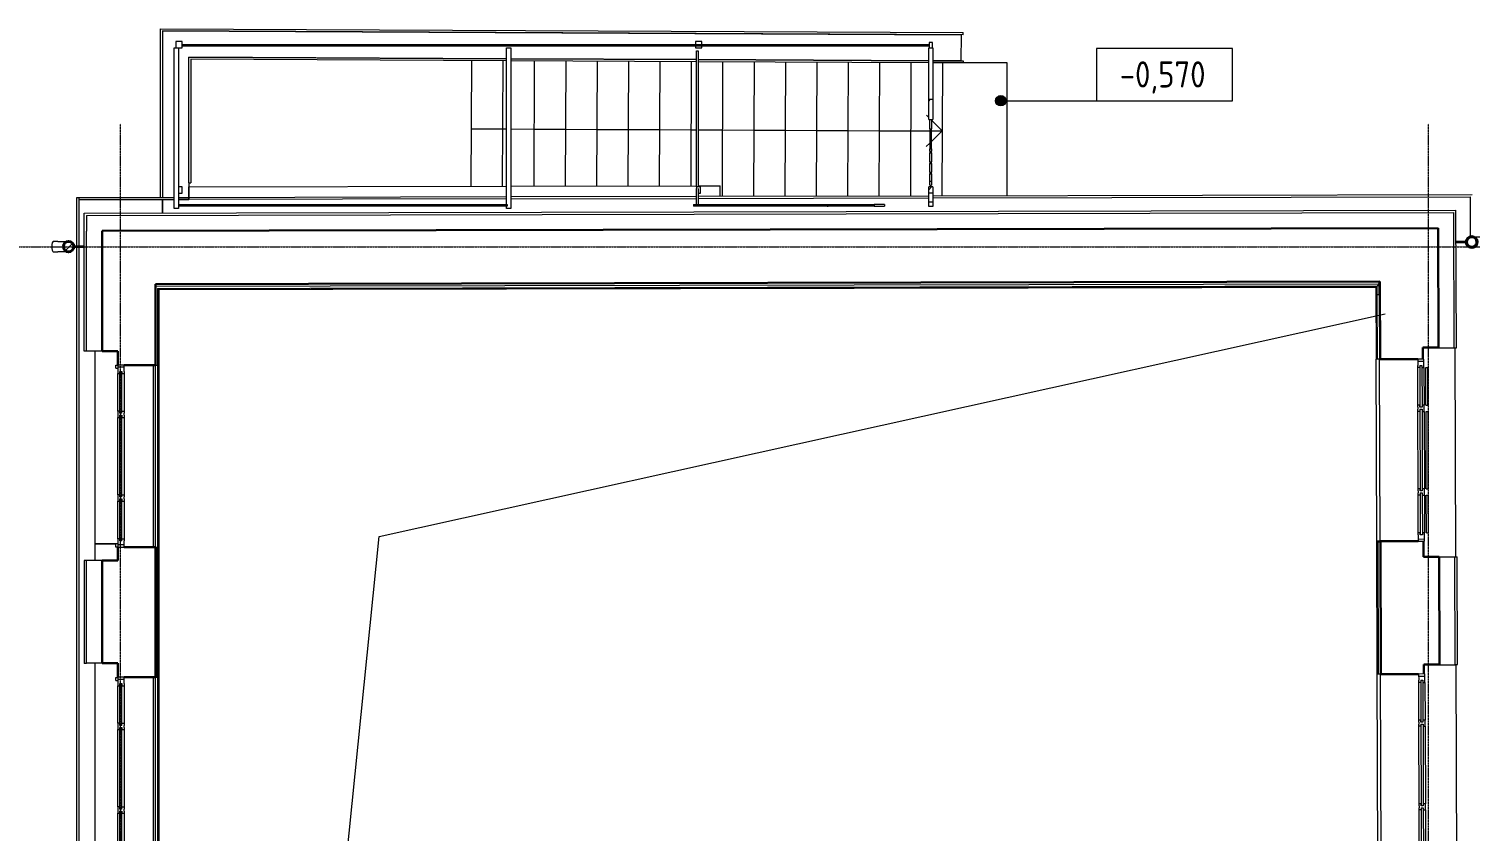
# Model space of a CAD drawing. Header units: millimetres. Extents: x -12447 to 83753, y -46415 to 46712.
# Drawn here: x 17172 to 30947, y 37459 to 45131 of the extents above; entities that cross this region are included whole.
import ezdxf

# ---------------------------------------------------------------- set-up
doc = ezdxf.new("R2010")
doc.units = ezdxf.units.MM
doc.linetypes.add('ADSK_Линия сетки', pattern=[25, 20, -2.5, 0, -2.5])
for name, color, linetype, lineweight in [('_ Окна', 7, 'Continuous', 9), ('Аннотация', 7, 'Continuous', 20), ('Лестницы', 7, 'Continuous', 9), ('Обобщенные модели', 7, 'Continuous', 18), ('Ограждение', 7, 'Continuous', 9), ('Окна', 7, 'Continuous', 9), ('Оси', 7, 'Continuous', 9), ('Отметки', 7, 'Continuous', 9), ('Перекрытие', 7, 'Continuous', 18), ('Стены внутренние', 7, 'Continuous', 18), ('Стены наружные', 7, 'Continuous', 18), ('Стены несущие', 7, 'Continuous', 30), ('Стены отделка', 7, 'Continuous', 30), ('Стены штриховка', 7, 'Continuous', 9), ('Стрелки вверх', 7, 'Continuous', 18)]:
    doc.layers.add(name, color=color, linetype=linetype, lineweight=lineweight)
doc.layers.add('Линии', color=7, linetype='Continuous', lineweight=9, true_color=0x00a600)
doc.styles.add('GOST Common_2', font='GOST_Common.ttf', dxfattribs={"width": 0.9, "height": 250})
pattern_1 = [(134.822, (43120.95, -30935.79), (-106.395, -105.736), [])]
pattern_2 = [(45, (0, 0), (-106.066, 106.066), [])]

# ---------------------------------------------------------------- blocks, each defined once
blk = doc.blocks.new('Водосток - Тип 1 _карниз больше 490мм_-5200668-План полов 1-го этажа')
at = {"layer": 'Обобщенные модели', "lineweight": 9}
h = blk.add_hatch(dxfattribs=at)
h.set_pattern_fill('FP_13', color=256, style=0, pattern_type=2)
h.set_pattern_definition(pattern_1)
h.paths.add_polyline_path([(125, 110), (109, 113), (100, 117), (87, 128), (80, 138), (76, 149), (75, 161), (77, 173), (84, 188), (91, 197), (104, 205), (113, 208), (125, 210), (141, 207), (151, 203), (163, 192), (170, 181), (174, 169), (175, 160), (172, 145), (166, 132), (160, 124), (147, 115), (138, 112), (125, 110)])
h.paths.add_polyline_path([(177, 160), (175, 174), (169, 187), (159, 199), (147, 207), (135, 211), (125, 212), (115, 211), (107, 209), (97, 203), (86, 194), (79, 183), (74, 170), (73, 160), (75, 145), (82, 132), (88, 123), (103, 113), (112, 110), (125, 108), (125, 108), (139, 110), (153, 117), (164, 126), (171, 136), (176, 149), (176, 152)])
h = blk.add_hatch(dxfattribs=at)
h.set_pattern_fill('FP_13', color=256, style=0, pattern_type=2)
h.set_pattern_definition(pattern_1)
h.paths.add_polyline_path([(175, 160), (173, 173), (168, 185), (160, 195), (147, 205), (138, 208), (125, 210), (112, 208), (100, 203), (90, 195), (80, 182), (76, 171), (75, 160), (78, 145), (82, 135), (90, 125), (103, 115), (112, 112), (129, 111), (141, 113), (150, 117), (160, 125), (168, 135), (174, 149)])
at = {"layer": 'Обобщенные модели'}
for p, q in [((75, 306), (75, 264)), ((175, 264), (175, 306)), ((120, 109), (120, 10)), ((130, 10), (130, 109))]:
    blk.add_line(p, q, dxfattribs=at)
at = {"layer": 'Обобщенные модели', "flags": 128}
for points in [[(75, 174), (75, 177), (75, 180), (75, 183), (75, 186), (75, 190), (75, 193), (75, 197), (75, 201), (75, 205), (75, 210), (75, 214), (75, 219), (75, 224), (75, 229), (75, 234), (75, 239), (75, 245), (75, 250), (75, 256), (75, 261), (75, 264)], [(175, 264), (175, 258), (175, 252), (175, 247), (175, 242), (175, 236), (175, 231), (175, 226), (175, 221), (175, 216), (175, 212), (175, 207), (175, 203), (175, 199), (175, 195), (175, 191), (175, 188), (175, 184), (175, 181), (175, 178), (175, 175), (175, 174)]]:
    blk.add_lwpolyline(points, dxfattribs=at)
at = {"layer": 'Обобщенные модели', "lineweight": 40}
for radius, start, end in [(52, 90, 270), (50, 90, 270), (50, 90, 270), (52, 270, 90), (50, 270, 90), (50, 270, 90)]:
    blk.add_arc((125, 160), radius, start, end, dxfattribs=at)
at = {"layer": 'Обобщенные модели'}
for start, end in [(167.1429, 168.9964), (191.0036, 192.8571), (139.417, 143.7992), (113.3059, 115.7143), (64.2857, 66.6941), (36.2008, 40.583), (11.0036, 12.8571), (347.1429, 348.9964), (216.2008, 220.583), (244.2857, 246.6941), (293.3059, 295.7143), (319.417, 323.7992)]:
    blk.add_arc((125, 160), 52, start, end, dxfattribs=at)
for start_param, end_param in [(4.712389, 6.283185), (3.141593, 4.712389)]:
    blk.add_ellipse((125, 306), major_axis=(-50, 0), ratio=0.309017, start_param=start_param, end_param=end_param, dxfattribs=at)
blk = doc.blocks.new('Водосток - Тип 1 _карниз больше 490мм_-5200760-План полов 1-го этажа')
at = {"layer": 'Обобщенные модели', "lineweight": 9}
h = blk.add_hatch(dxfattribs=at)
h.set_pattern_fill('FP_14', color=256, style=0, pattern_type=2)
h.set_pattern_definition([(315, (-42923.53, 17712.4), (106.066, 106.066), [])])
h.paths.add_polyline_path([(75, 160), (77, 147), (82, 135), (90, 125), (103, 115), (112, 112), (125, 110), (141, 113), (150, 117), (160, 125), (168, 135), (173, 147), (175, 160), (173, 173), (168, 185), (160, 195), (147, 205), (138, 208), (122, 210), (112, 208), (100, 203), (90, 195), (80, 182), (76, 171)])
at = {"layer": 'Обобщенные модели'}
for p, q in [((75, 306), (75, 264)), ((175, 264), (175, 306)), ((120, 109), (120, 10)), ((130, 10), (130, 109))]:
    blk.add_line(p, q, dxfattribs=at)
at = {"layer": 'Обобщенные модели', "flags": 128}
for points in [[(75, 173), (75, 174), (75, 177), (75, 180), (75, 183), (75, 186), (75, 190), (75, 193), (75, 197), (75, 201), (75, 205), (75, 210), (75, 214), (75, 219), (75, 224), (75, 229), (75, 234), (75, 239), (75, 245), (75, 250), (75, 256), (75, 261), (75, 264)], [(175, 264), (175, 258), (175, 252), (175, 247), (175, 242), (175, 236), (175, 231), (175, 226), (175, 221), (175, 216), (175, 212), (175, 207), (175, 203), (175, 199), (175, 195), (175, 191), (175, 188), (175, 184), (175, 181), (175, 178), (175, 175), (175, 173)]]:
    blk.add_lwpolyline(points, dxfattribs=at)
at = {"layer": 'Обобщенные модели'}
for radius, start, end in [(52, 90, 270), (50, 167.1429, 168.9964), (50, 191.0036, 192.8571), (50, 139.417, 143.7992), (50, 113.3059, 115.7143), (52, 270, 90), (50, 64.2857, 66.6941), (50, 36.2008, 40.583), (50, 11.0036, 12.8571), (50, 347.1429, 348.9964), (50, 216.2008, 220.583), (50, 244.2857, 246.6941), (50, 293.3059, 295.7143), (50, 319.417, 323.7992)]:
    blk.add_arc((125, 160), radius, start, end, dxfattribs=at)
at = {"layer": 'Обобщенные модели', "lineweight": 40}
for start, end in [(90, 270), (270, 90)]:
    blk.add_arc((125, 160), 50, start, end, dxfattribs=at)
at = {"layer": 'Обобщенные модели'}
for start_param, end_param in [(4.712389, 6.283185), (3.141593, 4.712389)]:
    blk.add_ellipse((125, 306), major_axis=(-50, 0), ratio=0.309017, start_param=start_param, end_param=end_param, dxfattribs=at)
blk = doc.blocks.new('Ограждение 3 - Ограждение 1-1794801-План полов 1-го этажа')
at = {"layer": 'Ограждение'}
h = blk.add_hatch(dxfattribs=at)
h.set_pattern_fill('FP_18', color=256, style=0, pattern_type=2)
h.set_pattern_definition(pattern_2)
h.paths.add_polyline_path([(25773, 44265), (25811, 44265), (25811, 44457), (25773, 44457), (25773, 44450)])
h = blk.add_hatch(dxfattribs=at)
h.set_pattern_fill('FP_18', color=256, style=0, pattern_type=2)
h.set_pattern_definition(pattern_2)
h.paths.add_polyline_path([(25783, 43635), (25799, 43635), (25799, 43675), (25783, 43675)])
h.paths.add_polyline_path([(25799, 43983), (25799, 44176), (25783, 44176), (25783, 43983)])
h = blk.add_hatch(dxfattribs=at)
h.set_pattern_fill('FP_18', color=256, style=0, pattern_type=2)
h.set_pattern_definition(pattern_2)
h.paths.add_polyline_path([(25811, 43560), (25811, 43620), (25773, 43620), (25773, 43560), (25799, 43560)])
for p, q in [((18563, 43412), (18563, 44950)), ((18563, 44950), (18603, 44950)), ((18577, 45010), (18577, 44950)), ((18637, 45010), (18577, 45010)), ((18603, 44950), (18603, 43451)), ((18603, 44950), (18637, 44950)), ((18637, 44950), (18637, 45010)), ((18637, 44982), (23543, 44982)), ((23543, 44966), (18637, 44966)), ((21739, 43451), (21739, 44950)), ((21739, 44950), (21779, 44950)), ((21779, 44950), (21779, 43412)), ((23543, 45010), (23543, 44982)), ((23603, 45010), (23543, 45010)), ((23543, 44982), (25778, 44982)), ((23543, 44982), (23543, 44966)), ((25778, 44966), (23543, 44966)), ((23543, 44966), (23543, 44950)), ((23543, 44950), (23603, 44950)), ((23553, 43620), (23553, 44920)), ((23553, 44920), (23569, 44920)), ((23569, 44920), (23569, 43620)), ((23603, 44982), (23603, 45010)), ((23603, 44950), (23603, 44966)), ((25773, 44457), (25773, 44950)), ((25773, 44950), (25811, 44950)), ((25778, 45000), (25778, 44950)), ((25808, 45000), (25778, 45000)), ((25808, 44950), (25808, 45000)), ((25811, 44950), (25811, 44457)), ((25783, 44176), (25783, 44265)), ((25799, 44265), (25799, 44176)), ((25783, 43960), (25783, 43983)), ((25783, 43860), (25783, 43944)), ((25799, 43983), (25799, 43960)), ((25799, 43944), (25799, 43860)), ((25783, 43760), (25783, 43844)), ((25799, 43844), (25799, 43760)), ((25783, 43675), (25783, 43744)), ((25799, 43744), (25799, 43675)), ((18637, 43620), (18603, 43620)), ((18603, 43560), (18637, 43560)), ((18637, 43560), (18637, 43620)), ((23553, 43620), (23553, 43605)), ((23591, 43620), (23553, 43620)), ((23553, 43451), (23553, 43605)), ((23569, 43605), (23569, 43451)), ((23569, 43560), (23591, 43560)), ((23591, 43560), (23591, 43620)), ((25773, 43472), (25773, 43560)), ((25811, 43560), (25811, 43472)), ((18603, 43412), (18563, 43412)), ((18603, 43451), (21743, 43451)), ((18603, 43451), (18603, 43435)), ((21743, 43435), (18603, 43435)), ((18603, 43435), (18603, 43412)), ((21739, 43412), (21739, 43435)), ((21779, 43412), (21739, 43412)), ((21743, 43451), (21743, 43435)), ((23524, 43451), (24802, 43451)), ((23524, 43451), (23524, 43435)), ((24802, 43435), (23524, 43435)), ((24812, 43451), (25252, 43451)), ((24812, 43451), (24812, 43435)), ((25252, 43435), (24812, 43435))]:
    blk.add_line(p, q, dxfattribs=at)
at = {"layer": 'Ограждение', "lineweight": 18}
for p, q in [((25773, 44265), (25773, 44457)), ((25773, 44457), (25811, 44457)), ((25811, 44457), (25811, 44265)), ((25773, 44265), (25811, 44265)), ((25783, 44176), (25783, 43983)), ((25783, 44176), (25799, 44176)), ((25799, 43983), (25799, 44176)), ((25783, 43983), (25799, 43983)), ((25783, 43960), (25783, 43944)), ((25783, 43960), (25799, 43960)), ((25783, 43944), (25799, 43944)), ((25799, 43944), (25799, 43960)), ((25783, 43860), (25783, 43844)), ((25783, 43860), (25799, 43860)), ((25783, 43844), (25799, 43844)), ((25799, 43844), (25799, 43860)), ((25783, 43760), (25783, 43744)), ((25783, 43760), (25799, 43760)), ((25783, 43744), (25799, 43744)), ((25783, 43635), (25783, 43675)), ((25783, 43675), (25799, 43675)), ((25799, 43744), (25799, 43760)), ((25799, 43675), (25799, 43635)), ((25811, 43620), (25773, 43620)), ((25773, 43560), (25773, 43620)), ((25811, 43560), (25773, 43560)), ((25783, 43635), (25799, 43635)), ((25811, 43620), (25811, 43560)), ((24802, 43451), (24812, 43451)), ((24802, 43451), (24802, 43435)), ((24802, 43435), (24812, 43435)), ((25350, 43451), (25252, 43451)), ((25252, 43451), (25252, 43435)), ((25252, 43435), (25350, 43435)), ((25350, 43451), (25350, 43435)), ((25811, 43472), (25773, 43472)), ((25773, 43432), (25773, 43472)), ((25811, 43432), (25773, 43432)), ((25811, 43472), (25811, 43432))]:
    blk.add_line(p, q, dxfattribs=at)
blk = doc.blocks.new('окно трехпол с фрамугой - 1700-2240_h___нов_ ок-11-2595391-План полов 1-го этажа')
at = {"layer": '_ Окна', "lineweight": 18}
for p, q in [((-790, 140), (-870, 140)), ((-870, 140), (-870, 80)), ((-790, 120), (-790, 140)), ((-370, 140), (-430, 140)), ((-430, 140), (-430, 120)), ((-370, 120), (-370, 140)), ((430, 140), (370, 140)), ((370, 140), (370, 120)), ((430, 120), (430, 140)), ((790, 140), (790, 120)), ((870, 140), (790, 140)), ((870, 80), (870, 140)), ((-870, 80), (-810, 80)), ((-810, 100), (-810, 120)), ((-810, 120), (-790, 120)), ((-810, 100), (-790, 100)), ((-790, 80), (-810, 80)), ((-790, 100), (-790, 80)), ((-430, 120), (-410, 120)), ((-430, 100), (-430, 80)), ((-410, 100), (-430, 100)), ((-410, 80), (-430, 80)), ((-410, 120), (-410, 100)), ((-410, 80), (-390, 80)), ((-390, 100), (-390, 120)), ((-390, 120), (-370, 120)), ((-390, 100), (-370, 100)), ((-370, 80), (-390, 80)), ((-370, 100), (-370, 80)), ((370, 120), (390, 120)), ((370, 100), (370, 80)), ((390, 100), (370, 100)), ((390, 80), (370, 80)), ((390, 120), (390, 100)), ((390, 80), (410, 80)), ((410, 100), (410, 120)), ((410, 120), (430, 120)), ((410, 100), (430, 100)), ((430, 80), (410, 80)), ((430, 100), (430, 80)), ((790, 120), (810, 120)), ((790, 100), (790, 80)), ((810, 100), (790, 100)), ((810, 80), (790, 80)), ((810, 120), (810, 100)), ((810, 80), (870, 80))]:
    blk.add_line(p, q, dxfattribs=at)
at = {"layer": '_ Окна'}
for p, q in [((-850, 80), (-850, 140)), ((850, 80), (850, 140)), ((-810, 100), (-410, 100)), ((-790, 120), (-430, 120)), ((-390, 100), (390, 100)), ((-370, 120), (370, 120)), ((410, 100), (810, 100)), ((430, 120), (790, 120))]:
    blk.add_line(p, q, dxfattribs=at)
at = {"layer": 'Окна'}
for p, q in [((-790, 140), (-430, 140)), ((-370, 140), (370, 140)), ((430, 140), (790, 140)), ((-430, 80), (-790, 80)), ((370, 80), (-370, 80)), ((790, 80), (430, 80))]:
    blk.add_line(p, q, dxfattribs=at)
blk = doc.blocks.new('окно трехпол с фрамугой - 1700-2240_h___нов_ ок-11-2348880-План полов 1-го этажа')
at = {"layer": '_ Окна', "lineweight": 18}
for p, q in [((-790, 105), (-870, 105)), ((-870, 105), (-870, 45)), ((-870, 45), (-810, 45)), ((-810, 65), (-810, 85)), ((-810, 85), (-790, 85)), ((-810, 65), (-790, 65)), ((-790, 45), (-810, 45)), ((-790, 85), (-790, 105)), ((-790, 65), (-790, 45)), ((-370, 105), (-430, 105)), ((-430, 105), (-430, 85)), ((-430, 85), (-410, 85)), ((-430, 65), (-430, 45)), ((-410, 65), (-430, 65)), ((-410, 45), (-430, 45)), ((-410, 85), (-410, 65)), ((-410, 45), (-390, 45)), ((-390, 65), (-390, 85)), ((-390, 85), (-370, 85)), ((-390, 65), (-370, 65)), ((-370, 45), (-390, 45)), ((-370, 85), (-370, 105)), ((-370, 65), (-370, 45)), ((430, 105), (370, 105)), ((370, 105), (370, 85)), ((370, 85), (390, 85)), ((370, 65), (370, 45)), ((390, 65), (370, 65)), ((390, 45), (370, 45)), ((390, 85), (390, 65)), ((390, 45), (410, 45)), ((410, 65), (410, 85)), ((410, 85), (430, 85)), ((410, 65), (430, 65)), ((430, 45), (410, 45)), ((430, 85), (430, 105)), ((430, 65), (430, 45)), ((790, 105), (790, 85)), ((870, 105), (790, 105)), ((790, 85), (810, 85)), ((790, 65), (790, 45)), ((810, 65), (790, 65)), ((810, 45), (790, 45)), ((810, 85), (810, 65)), ((810, 45), (870, 45)), ((870, 45), (870, 105))]:
    blk.add_line(p, q, dxfattribs=at)
at = {"layer": '_ Окна'}
for p, q in [((-850, 45), (-850, 105)), ((-810, 65), (-410, 65)), ((-790, 85), (-430, 85)), ((-390, 65), (390, 65)), ((-370, 85), (370, 85)), ((410, 65), (810, 65)), ((430, 85), (790, 85)), ((850, 45), (850, 105))]:
    blk.add_line(p, q, dxfattribs=at)
at = {"layer": 'Окна'}
for p, q in [((-790, 105), (-430, 105)), ((-430, 45), (-790, 45)), ((-370, 105), (370, 105)), ((370, 45), (-370, 45)), ((430, 105), (790, 105)), ((790, 45), (430, 45))]:
    blk.add_line(p, q, dxfattribs=at)
blk = doc.blocks.new('Окна 220 - Окна 181-4410553-План полов 1-го этажа')
at = {"layer": 'Окна'}
for p, q in [((30534, 26321), (30533, 26681)), ((30533, 26681), (30549, 26681)), ((30549, 26681), (30550, 26321)), ((30534, 26321), (30550, 26321)), ((30537, 25521), (30535, 26261)), ((30535, 26261), (30551, 26261)), ((30551, 26261), (30553, 25521)), ((30537, 25521), (30553, 25521)), ((30538, 25101), (30537, 25461)), ((30537, 25461), (30553, 25461)), ((30553, 25461), (30554, 25101)), ((30538, 25101), (30554, 25101))]:
    blk.add_line(p, q, dxfattribs=at)
blk = doc.blocks.new('Высотные отметки - Рамка-12095-План полов 1-го этажа')
at = {"layer": 'Аннотация'}
for p, q in [((-6.5, 0), (-6.5, 5)), ((-6.5, 5), (6.5, 5)), ((6.5, 5), (6.5, 0)), ((6.5, 0), (-6.5, 0))]:
    blk.add_line(p, q, dxfattribs=at)

msp = doc.modelspace()

# ---------------------------------------------------------------- hatches: boundary and pattern name
at = {"layer": 'Отметки'}
h = msp.add_hatch(color=256, dxfattribs=at)
edge = h.paths.add_edge_path()
edge.add_arc((26461.009, 44443.049), 50, 0, 360)

# ---------------------------------------------------------------- linework, layer by layer
at = {"layer": 'Лестницы'}
for p, q in [((21403.367, 44826.921), (21397.689, 43625.328)), ((21403.367, 44826.921), (21397.689, 43625.328)), ((21703.364, 44825.503), (21697.695, 43625.97)), ((21703.364, 44825.503), (21697.695, 43625.97)), ((22003.361, 44824.085), (21997.702, 43626.611)), ((22003.361, 44824.085), (21997.702, 43626.611)), ((22303.357, 44822.668), (22297.708, 43627.253)), ((22303.357, 44822.668), (22297.708, 43627.253)), ((22603.354, 44821.25), (22597.714, 43627.894)), ((22603.354, 44821.25), (22597.714, 43627.894)), ((22903.35, 44819.832), (22897.721, 43628.536)), ((22903.35, 44819.832), (22897.721, 43628.536)), ((23203.347, 44818.415), (23197.727, 43629.177)), ((23203.347, 44818.415), (23197.727, 43629.177)), ((23503.344, 44816.997), (23497.733, 43629.819)), ((23503.344, 44816.997), (23497.733, 43629.819)), ((23803.34, 44815.579), (23797.267, 43530.459)), ((23803.34, 44815.579), (23797.267, 43530.459)), ((24103.337, 44814.162), (24097.274, 43531.101)), ((24103.337, 44814.162), (24097.274, 43531.101)), ((24403.334, 44812.744), (24397.28, 43531.742)), ((24403.334, 44812.744), (24397.28, 43531.742)), ((24703.33, 44811.326), (24697.286, 43532.384)), ((24703.33, 44811.326), (24697.286, 43532.384)), ((25003.327, 44809.908), (24997.293, 43533.025)), ((25003.327, 44809.908), (24997.293, 43533.025)), ((25303.324, 44808.491), (25297.299, 43533.667)), ((25303.324, 44808.491), (25297.299, 43533.667)), ((25603.32, 44807.073), (25597.306, 43534.308)), ((25603.32, 44807.073), (25597.306, 43534.308))]:
    msp.add_line(p, q, dxfattribs=at)
at = {"layer": 'Линии', "color": 8, "true_color": 0x6e6e6e}
for p, q in [((20519.587, 40277.887), (30134.476, 42407.165)), ((18510.797, 20419.943), (20519.587, 40277.887))]:
    msp.add_line(p, q, dxfattribs=at)
at = {"layer": 'Оси', "linetype": 'ADSK_Линия сетки'}
for p, q in [((18049.565, -6380.761), (18049.565, 44222.998)), ((30549.565, -6380.761), (30549.565, 44222.998)), ((-11646.57, 43045), (56004.853, 43045))]:
    msp.add_line(p, q, dxfattribs=at)
at = {"layer": 'Отметки', "lineweight": 20}
for p, q in [((26461.009, 44443.049), (27507.476, 44443.049)), ((27507.476, 44443.049), (28027.289, 44443.049))]:
    msp.add_line(p, q, dxfattribs=at)
at = {"layer": 'Отметки'}
msp.add_circle((26461.009, 44443.049), 50, dxfattribs=at)
at = {"layer": 'Перекрытие'}
for p, q in [((25903.317, 44805.655), (25897.312, 43534.95)), ((26523.317, 44805.655), (26103.172, 44805.655)), ((26523.317, 43536.288), (26523.317, 44805.655)), ((18362.397, 40175.815), (18362.397, 41915.815)), ((18362.397, 37190.465), (18362.397, 38930.465))]:
    msp.add_line(p, q, dxfattribs=at)
at = {"layer": 'Стены внутренние'}
for p, q in [((18451.523, 45110.779), (18451.523, 45110.873)), ((18451.523, 45110.873), (26082.091, 45074.813)), ((26082.091, 45074.813), (26080.909, 44824.816)), ((21738.791, 44845.336), (18701.523, 44859.689)), ((23553.398, 44836.761), (21778.791, 44845.147)), ((25772.5, 44826.274), (23569.398, 44836.685)), ((26080.909, 44824.816), (25810.981, 44826.092)), ((18701.266, 43619.562), (21738.791, 43626.058)), ((18701.48, 43519.562), (18701.266, 43619.562)), ((18701.523, 43658.805), (18701.523, 43519.562)), ((21778.791, 43626.143), (23553.398, 43629.938)), ((23569.398, 43629.972), (23779.617, 43630.422)), ((23779.831, 43530.422), (23779.617, 43630.422)), ((30079.136, 42588.269), (30078.722, 42713.889)), ((30800.81, 42081.977), (30807.408, 40081.988)), ((18002.397, 41885.815), (18002.397, 41914.818)), ((18002.397, 41914.818), (18022.397, 41914.818)), ((18002.397, 41885.815), (18022.397, 41885.815)), ((18382.397, 40175.815), (18382.397, 41915.815)), ((18402.397, 41915.815), (18402.397, 40175.815)), ((30086.94, 40222.56), (30081.17, 41971.592)), ((30086.91, 40231.601), (30066.91, 40231.539)), ((30086.91, 40231.601), (30086.94, 40222.561)), ((18022.397, 40205.815), (17802.397, 40205.815)), ((18002.397, 40204.818), (17802.397, 40204.818)), ((18002.397, 40174.818), (18002.397, 40204.818)), ((18022.397, 40174.818), (18002.397, 40174.818)), ((18362.397, 40175.815), (18362.397, 40174.818)), ((30810.802, 39052.877), (30817.4, 37052.888)), ((18002.397, 38900.465), (18002.397, 38929.468)), ((18002.397, 38929.468), (18022.397, 38929.468)), ((18002.397, 38900.465), (18022.397, 38900.465)), ((18382.397, 37190.465), (18382.397, 38930.465)), ((18402.397, 38930.465), (18402.397, 37190.465)), ((30096.842, 37220.829), (30091.102, 38960.818))]:
    msp.add_line(p, q, dxfattribs=at)
at = {"layer": 'Стены наружные'}
for p, q in [((18431.523, 45110.873), (18431.617, 45130.873)), ((18431.523, 43517.217), (18431.523, 45110.873)), ((18431.617, 45130.873), (26102.185, 45094.719)), ((26102.091, 45074.719), (18451.523, 45110.779)), ((18451.523, 45110.779), (18451.523, 43517.217)), ((26102.091, 45074.719), (26102.185, 45094.719)), ((18701.523, 43658.805), (18701.523, 44859.689)), ((18701.523, 44859.689), (18721.523, 44859.689)), ((18721.523, 44859.595), (21738.791, 44845.336)), ((21738.791, 44825.336), (18721.523, 44839.594)), ((18721.523, 44839.594), (18721.523, 43658.805)), ((21778.791, 44845.147), (23553.398, 44836.761)), ((23553.398, 44816.76), (21778.791, 44825.147)), ((23569.398, 44836.685), (25772.5, 44826.274)), ((25772.5, 44806.274), (23569.398, 44816.685)), ((25810.981, 44826.092), (26103.378, 44824.71)), ((26103.284, 44804.71), (25810.981, 44806.092)), ((26103.378, 44824.71), (26103.284, 44804.71)), ((18701.523, 43658.805), (18721.523, 43658.805)), ((21778.791, 43526.143), (23553.398, 43529.938)), ((23569.398, 43529.972), (25772.5, 43534.683)), ((25810.981, 43534.765), (30965.982, 43545.788)), ((17632.397, 43053.254), (17632.397, 43517.217)), ((17632.397, 43517.217), (18563.129, 43517.217)), ((17652.397, 43053.183), (17652.397, 43517.217)), ((18563.129, 43497.217), (17652.397, 43497.217)), ((18451.202, 43499.027), (18563.129, 43499.267)), ((18451.202, 43499.027), (18451.478, 43370.027)), ((18451.523, 43370.028), (18451.523, 43497.217)), ((18603.129, 43517.217), (18701.48, 43517.217)), ((21738.791, 43506.057), (18603.129, 43499.352)), ((18701.48, 43497.217), (18603.129, 43497.217)), ((18701.48, 43519.562), (21738.791, 43526.057)), ((18701.48, 43519.562), (18701.523, 43499.562)), ((18701.48, 43497.217), (18701.48, 43517.217)), ((21778.791, 43506.143), (23553.398, 43509.938)), ((23569.398, 43509.972), (25772.5, 43514.683)), ((25810.981, 43514.765), (30946.048, 43525.746)), ((30946.048, 43525.746), (30947.315, 43141.726)), ((17632.397, 30431.205), (17632.397, 43043.809)), ((17652.397, 30431.134), (17652.397, 43043.88)), ((17802.397, 42048.531), (17802.397, 40048.531)), ((18414.397, 41915.815), (18414.397, 40175.815)), ((30054.91, 40231.501), (30049.17, 41971.492)), ((17802.397, 39064.167), (17802.397, 37064.167)), ((18414.397, 38930.465), (18414.397, 37190.465)), ((30064.842, 37220.727), (30059.102, 38960.718))]:
    msp.add_line(p, q, dxfattribs=at)
at = {"layer": 'Стены несущие'}
for p, q in [((17872.397, 43197.789), (30641.943, 43225.095)), ((17872.397, 42048.531), (17872.397, 43197.789)), ((30645.483, 42083.341), (30641.943, 43225.095)), ((18382.397, 42688.878), (30083.525, 42713.899)), ((30083.525, 42713.899), (30085.826, 41971.606)), ((18382.397, 42688.878), (18382.397, 41915.815)), ((17872.397, 42048.531), (18022.397, 42048.531)), ((18022.397, 41915.815), (18022.397, 42048.531)), ((30645.483, 42083.341), (30495.483, 42082.876)), ((30495.483, 42082.876), (30495.824, 41972.877)), ((18382.397, 41915.815), (18082.397, 41915.815)), ((30085.826, 41971.606), (30445.825, 41972.722)), ((30091.22, 40231.614), (30451.219, 40232.73)), ((30091.22, 40231.614), (30095.16, 38960.83)), ((30501.218, 40232.885), (30501.683, 40082.886)), ((18022.397, 40175.815), (18022.397, 40048.531)), ((18382.397, 40175.815), (18082.397, 40175.815)), ((18382.397, 40175.815), (18382.397, 38930.465)), ((17872.397, 40048.531), (17872.397, 39064.167)), ((17872.397, 40048.531), (18022.397, 40048.531)), ((30651.683, 40083.351), (30501.683, 40082.886)), ((30654.878, 39052.565), (30651.683, 40083.351)), ((17872.397, 39064.167), (18022.397, 39064.167)), ((18022.397, 38930.465), (18022.397, 39064.167)), ((30654.878, 39052.565), (30504.879, 39052.1)), ((30504.879, 39052.1), (30505.158, 38962.101)), ((18382.397, 38930.465), (18082.397, 38930.465)), ((30095.16, 38960.83), (30455.158, 38961.946))]:
    msp.add_line(p, q, dxfattribs=at)
at = {"layer": 'Стены отделка', "lineweight": 9}
for p, q in [((17702.397, 43367.426), (30811.416, 43395.457)), ((17702.479, 43368.426), (30811.413, 43396.457)), ((17702.481, 43367.426), (30811.416, 43395.457)), ((30811.416, 43395.457), (30811.413, 43396.457)), ((30815.488, 42082.023), (30811.416, 43395.457)), ((17702.397, 42048.531), (17702.397, 43367.426)), ((17702.481, 43367.426), (17702.479, 43368.426)), ((17722.397, 43347.468), (17722.397, 43197.468)), ((30795.488, 42081.961), (30791.478, 43375.415)), ((18382.397, 42668.878), (30068.865, 42693.868)), ((18402.397, 42648.921), (18402.397, 41915.815)), ((18414.397, 42636.946), (30046.893, 42661.821)), ((18414.397, 42636.946), (18414.397, 41915.815)), ((30046.893, 42661.821), (30049.17, 41971.492)), ((30068.908, 42673.868), (30058.854, 42673.846)), ((30059.136, 42588.203), (30058.854, 42673.846)), ((30079.136, 42588.269), (30059.136, 42588.203)), ((30068.865, 42693.868), (30068.908, 42673.868)), ((30079.136, 42588.269), (30081.17, 41971.592)), ((17872.397, 42048.531), (17702.397, 42048.531)), ((30645.488, 42081.496), (30645.483, 42083.341)), ((30645.488, 42081.496), (30795.488, 42081.961)), ((30795.488, 42081.961), (30815.488, 42082.023)), ((18382.397, 41915.815), (18414.397, 41915.815)), ((30061.17, 41971.529), (30049.17, 41971.492)), ((30081.17, 41971.593), (30061.17, 41971.527)), ((30066.91, 40231.539), (30054.91, 40231.501)), ((30059.102, 38960.718), (30054.91, 40231.501)), ((30066.94, 40222.497), (30066.91, 40231.539)), ((18382.397, 40175.815), (18382.397, 40175.815)), ((18382.397, 40175.815), (18414.397, 40175.815)), ((18402.397, 38930.465), (18402.397, 40175.815)), ((18414.397, 40175.815), (18414.397, 38930.465)), ((30086.94, 40222.56), (30066.94, 40222.495)), ((30086.94, 40222.561), (30091.102, 38960.818)), ((17702.397, 40048.531), (17702.397, 39063.182)), ((17872.397, 40048.531), (17702.397, 40048.531)), ((30651.688, 40081.505), (30801.688, 40081.97)), ((30801.688, 40081.97), (30821.688, 40082.032)), ((30804.883, 39051.185), (30801.688, 40081.97)), ((30824.878, 39052.921), (30821.688, 40082.032)), ((17722.397, 39063.182), (17702.397, 39063.182)), ((17722.397, 39063.182), (17722.397, 39064.167)), ((17872.397, 39064.167), (17722.397, 39064.167)), ((30654.878, 39052.565), (30654.884, 39050.72)), ((30654.884, 39050.72), (30804.883, 39051.185)), ((30804.878, 39052.859), (30824.878, 39052.921)), ((18382.397, 38930.465), (18414.397, 38930.465)), ((30071.102, 38960.755), (30059.102, 38960.718)), ((30091.102, 38960.819), (30071.102, 38960.753))]:
    msp.add_line(p, q, dxfattribs=at)
at = {"layer": 'Стены штриховка'}
for p, q in [((17722.397, 43347.468), (30791.478, 43375.415)), ((17722.397, 42048.531), (17722.397, 43197.468)), ((18402.397, 42648.921), (30058.854, 42673.846)), ((18412.397, 42638.942), (30048.887, 42663.825)), ((18412.397, 41915.815), (18412.397, 42638.942)), ((30048.887, 42663.825), (30051.17, 41971.498)), ((30061.17, 41971.528), (30059.136, 42588.203)), ((30056.91, 40231.508), (30061.102, 38960.724)), ((18412.397, 38930.465), (18412.397, 40175.815)), ((30071.102, 38960.754), (30066.94, 40222.497)), ((17722.397, 39064.167), (17722.397, 40048.531))]:
    msp.add_line(p, q, dxfattribs=at)
at = {"layer": 'Стрелки вверх'}
for p, q in [((25772.5, 44283.025), (25750.948, 44304.782)), ((25900.238, 44154.075), (25799.398, 44255.872)), ((21400.288, 44175.34), (21700.285, 44173.922)), ((21700.285, 44173.922), (21738.791, 44173.741)), ((21778.791, 44173.551), (22000.281, 44172.505)), ((22000.281, 44172.505), (22300.278, 44171.087)), ((22300.278, 44171.087), (22600.275, 44169.669)), ((22600.275, 44169.669), (22900.271, 44168.252)), ((22900.271, 44168.252), (23200.268, 44166.834)), ((23200.268, 44166.834), (23500.265, 44165.416)), ((23500.265, 44165.416), (23553.398, 44165.165)), ((23569.398, 44165.09), (23800.261, 44163.999)), ((23800.261, 44163.999), (24100.258, 44162.581)), ((24100.258, 44162.581), (24400.255, 44161.163)), ((24400.255, 44161.163), (24700.251, 44159.745)), ((24700.251, 44159.745), (25000.248, 44158.328)), ((25000.248, 44158.328), (25300.244, 44156.91)), ((25300.244, 44156.91), (25600.241, 44155.492)), ((25600.241, 44155.492), (25783.398, 44154.627)), ((25799.398, 44154.551), (25900.238, 44154.075)), ((25900.238, 44154.075), (25799.398, 44054.184)), ((25783.398, 44038.334), (25749.531, 44004.785))]:
    msp.add_line(p, q, dxfattribs=at)

# ---------------------------------------------------------------- block references
at = {"layer": 'Аннотация', "extrusion": (0, 0, -1), "xscale": 99.99999999999993, "yscale": 99.99999999999993, "zscale": 99.99999999999993}
msp.add_blockref('Высотные отметки - Рамка-12095-План полов 1-го этажа', (-28027.289, 44443.049), dxfattribs=at)
at = {"layer": 'Обобщенные модели'}
for name, p, rotation in [('Водосток - Тип 1 _карниз больше 490мм_-5200668-План полов 1-го этажа', (30801.97, 43216.64), 270.1776150639599), ('Водосток - Тип 1 _карниз больше 490мм_-5200760-План полов 1-го этажа', (17712.397, 42923.531), 89.99999999999991)]:
    msp.add_blockref(name, p, dxfattribs=dict(at, rotation=rotation))
at = {"layer": 'Ограждение'}
msp.add_blockref('Ограждение 3 - Ограждение 1-1794801-План полов 1-го этажа', (0, 0), dxfattribs=at)
at = {"layer": 'Окна'}
for name, p, rotation in [('окно трехпол с фрамугой - 1700-2240_h___нов_ ок-11-2348880-План полов 1-го этажа', (18127.397, 41045.815), 89.99999999999991), ('окно трехпол с фрамугой - 1700-2240_h___нов_ ок-11-2595391-План полов 1-го этажа', (30368.522, 41102.478), 270.1776150639597), ('окно трехпол с фрамугой - 1700-2240_h___нов_ ок-11-2348880-План полов 1-го этажа', (18127.397, 38060.465), 89.99999999999991), ('окно трехпол с фрамугой - 1700-2240_h___нов_ ок-11-2595391-План полов 1-го этажа', (30377.855, 38091.702), 270.1776150639597)]:
    msp.add_blockref(name, p, dxfattribs=dict(at, rotation=rotation))
msp.add_blockref('Окна 220 - Окна 181-4410553-План полов 1-го этажа', (-9.412, 15212.224), dxfattribs=at)

# ---------------------------------------------------------------- texts
at = {"layer": 'Отметки', "lineweight": 20, "insert": (27598.613, 44819.756), "char_height": 250, "width": 1028.82257, "attachment_point": 1, "line_spacing_factor": 1.022761, "style": 'GOST Common_2'}
msp.add_mtext('-0,570', dxfattribs=at)

doc.saveas('drawing.dxf')
